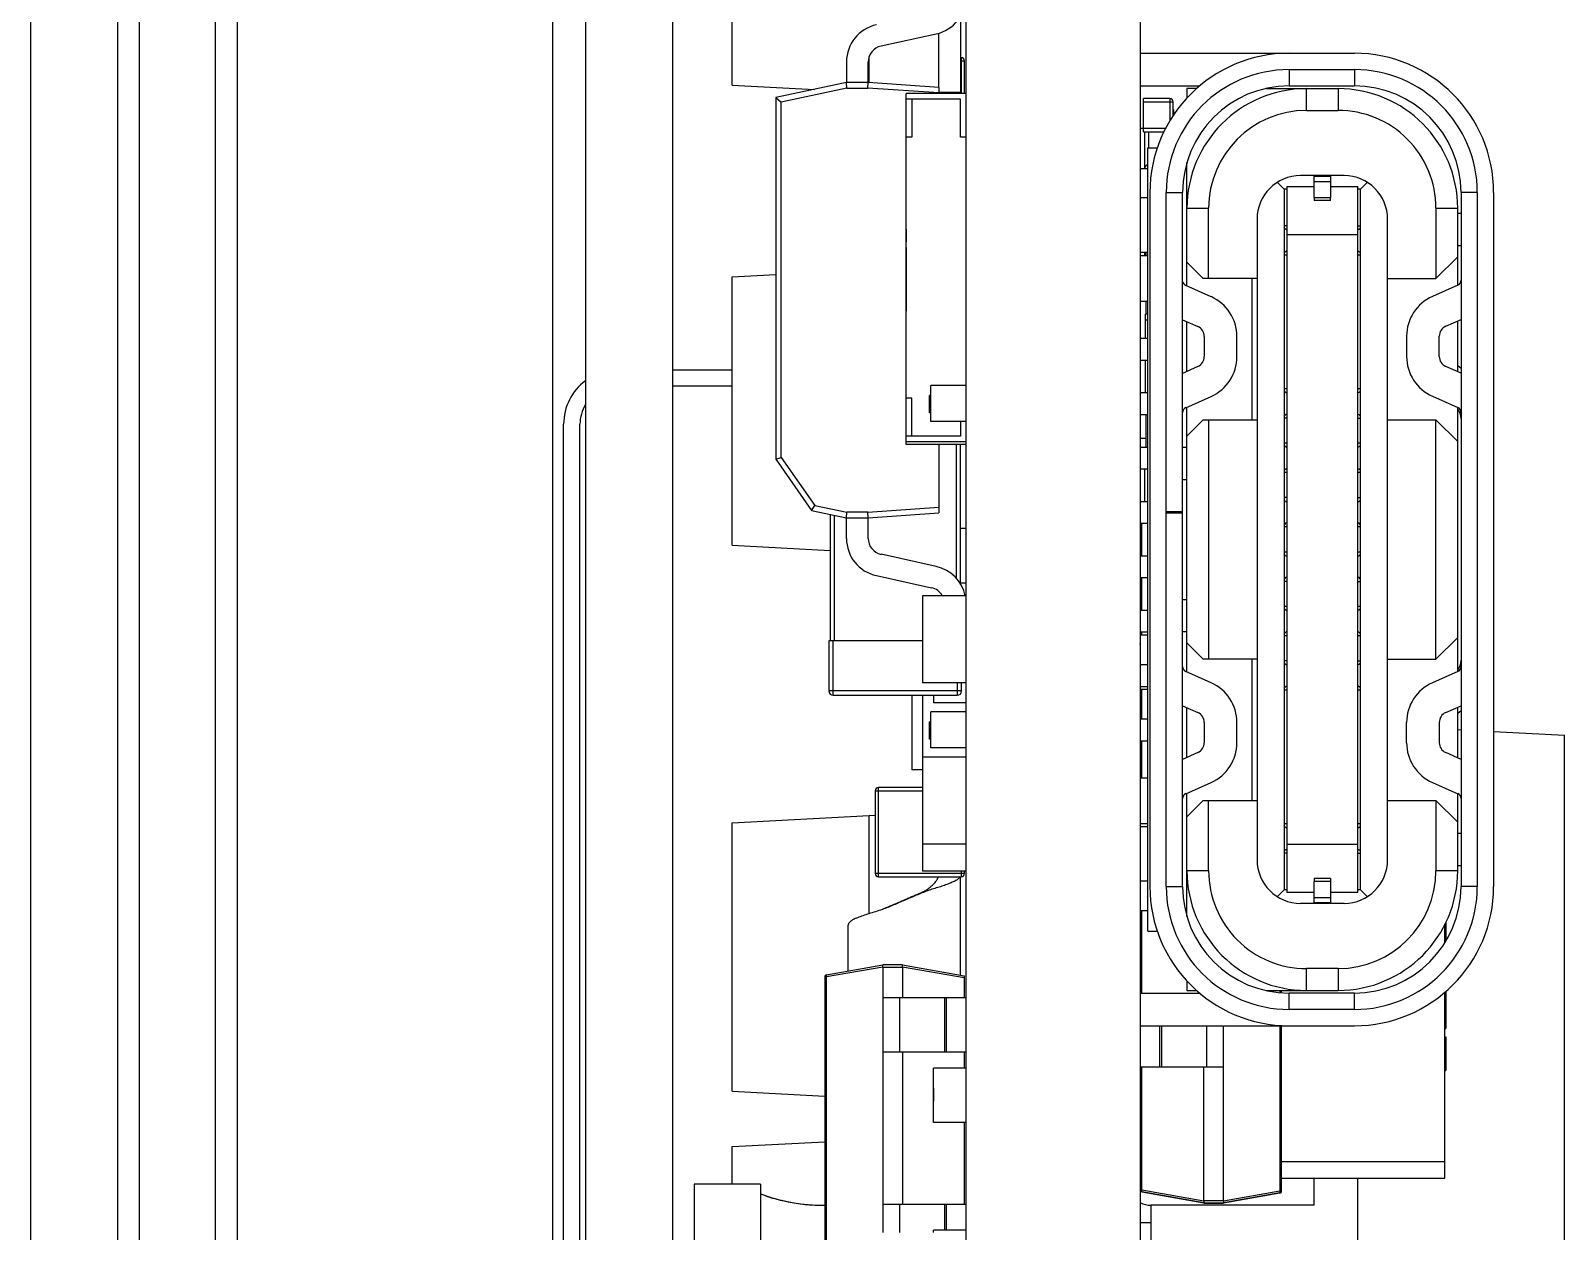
# Model space of a CAD drawing. Header units: inches. Extents: x -190 to 160, y -110 to 38.
# Drawn here: x -12.35 to 1.75, y -44.86 to -33.82 of the extents above; entities that cross this region are included whole.
import ezdxf

# ---------------------------------------------------------------- set-up
doc = ezdxf.new("R2010")
doc.units = ezdxf.units.IN
doc.header["$LTSCALE"] = 1.21
doc.header["$MEASUREMENT"] = 0
doc.layers.get('0').update_dxf_attribs({"linetype": 'CONTINUOUS'})
doc.layers.add('02___PRT_ALL_AXES', color=7, linetype='CONTINUOUS')

msp = doc.modelspace()

# ---------------------------------------------------------------- linework, layer by layer
at = {"color": 7, "linetype": 'Continuous'}
for p, q in [((-12.35, -75.487), (-12.35, -0.387)), ((-11.55, -75.487), (-11.55, -0.387)), ((-10.45, -71.937), (-10.45, -4.867)), ((-7.55, -71.937), (-7.55, -4.867)), ((-7.25, -4.897), (-7.25, -61.397)), ((-6.45, -4.897), (-6.45, -61.397)), ((-11.35, -71.579), (-11.35, -4.967)), ((-10.65, -69.767), (-10.65, -4.967)), ((-3.75, -61.006), (-3.75, -4.987)), ((-2.15, -4.987), (-2.15, -61.006)), ((-5.901, -34.32), (-5.901, -29.952)), ((-3.801, -33.687), (-3.801, -34.386)), ((-4.532, -33.96), (-4.025, -33.849)), ((-4.001, -34.342), (-4.001, -33.842)), ((-4.85, -34.107), (-4.85, -34.297)), ((-4.65, -34.297), (-4.65, -34.107)), ((-4.641, -34.298), (-4.641, -34.056)), ((-3.795, -34.066), (-3.801, -34.066)), ((-3.801, -34.096), (-3.765, -34.096)), ((-3.795, -34.066), (-3.795, -34.398)), ((-3.765, -34.398), (-3.765, -34.096)), ((-2.15, -34.027), (-0.18, -34.027)), ((-0.78, -34.177), (-0.78, -34.327)), ((-0.78, -34.177), (-0.18, -34.177)), ((-0.18, -34.177), (-0.18, -34.327)), ((-5.901, -34.32), (-5.145, -34.36)), ((-4.85, -34.297), (-5.5, -34.435)), ((-4.845, -34.347), (-5.45, -34.476)), ((-4.845, -34.347), (-4.85, -34.297)), ((-4.65, -34.297), (-4.85, -34.297)), ((-4.845, -34.347), (-4.652, -34.347)), ((-4.652, -34.347), (-4.65, -34.297)), ((-4, -34.392), (-4.652, -34.347)), ((-4, -34.342), (-4.65, -34.297)), ((-4.3, -37.623), (-4.3, -34.398)), ((-3.75, -34.398), (-4.3, -34.398)), ((-4, -34.342), (-4, -34.398)), ((-4, -34.386), (-3.801, -34.386)), ((-2.15, -34.327), (-1.603, -34.327)), ((-1.72, -34.352), (-1.72, -34.438)), ((-1.632, -34.352), (-1.72, -34.352)), ((-0.992, -34.352), (-0.33, -34.352)), ((-0.78, -34.327), (-0.18, -34.327)), ((-0.62, -34.552), (-0.62, -34.352)), ((-0.33, -34.352), (-0.33, -34.552)), ((-5.5, -34.435), (-5.5, -37.759)), ((-5.5, -34.435), (-5.45, -34.476)), ((-5.45, -37.743), (-5.45, -34.476)), ((-3.8, -34.448), (-4.3, -34.448)), ((-4.25, -34.448), (-4.25, -34.798)), ((-3.8, -34.798), (-3.8, -34.448)), ((-2.12, -34.748), (-2.12, -34.443)), ((-1.876, -34.443), (-2.12, -34.443)), ((-2.12, -34.474), (-1.845, -34.474)), ((-1.876, -34.443), (-1.876, -34.649)), ((-1.845, -34.605), (-1.845, -34.474)), ((-1.843, -34.545), (-1.845, -34.545)), ((-1.843, -34.547), (-1.845, -34.547)), ((-1.843, -34.555), (-1.845, -34.555)), ((-1.845, -34.564), (-1.843, -34.564)), ((-1.843, -34.545), (-1.843, -34.601)), ((-0.62, -34.552), (-0.33, -34.552)), ((-4.25, -34.798), (-4.3, -34.798)), ((-3.75, -34.798), (-3.8, -34.798)), ((-1.914, -34.718), (-2.15, -34.718)), ((-2.12, -34.748), (-1.928, -34.748)), ((-2.109, -34.748), (-2.109, -35.087)), ((-2.069, -34.897), (-2.069, -34.748)), ((-2.08, -42.097), (-2.08, -34.897)), ((-2.08, -34.897), (-1.992, -34.897)), ((-2.15, -35.087), (-2.08, -35.087)), ((-1.72, -36.166), (-1.72, -35.03)), ((-0.825, -35.277), (-0.888, -35.214)), ((-0.275, -35.152), (-0.675, -35.152)), ((-0.55, -35.352), (-0.55, -35.152)), ((-0.55, -35.157), (-0.4, -35.157)), ((-0.4, -35.208), (-0.55, -35.208)), ((-0.4, -35.152), (-0.4, -35.352)), ((-0.125, -35.277), (-0.062, -35.214)), ((-2.08, -35.357), (-2.15, -35.357)), ((-2.06, -35.307), (-2.06, -41.687)), ((-1.91, -41.687), (-1.91, -35.307)), ((-1.91, -35.307), (-1.76, -35.307)), ((-1.76, -41.687), (-1.76, -35.307)), ((-0.825, -35.277), (-0.825, -41.717)), ((-0.8, -35.277), (-0.825, -35.277)), ((-0.8, -35.252), (-0.8, -41.742)), ((-0.8, -35.252), (-0.55, -35.252)), ((-0.55, -35.353), (-0.55, -35.382)), ((-0.55, -35.353), (-0.4, -35.353)), ((-0.4, -35.382), (-0.55, -35.382)), ((-0.4, -35.252), (-0.15, -35.252)), ((-0.4, -35.382), (-0.4, -35.353)), ((-0.15, -41.742), (-0.15, -35.252)), ((-0.125, -35.277), (-0.15, -35.277)), ((-0.125, -41.717), (-0.125, -35.277)), ((0.95, -35.307), (0.8, -35.307)), ((0.8, -35.307), (0.8, -41.687)), ((0.95, -35.307), (0.95, -41.687)), ((1.1, -35.307), (1.1, -41.687)), ((-1.72, -35.452), (-1.52, -35.452)), ((-1.52, -36.097), (-1.52, -35.452)), ((0.57, -35.452), (0.77, -35.452)), ((0.57, -35.452), (0.57, -36.097)), ((0.77, -36.159), (0.77, -35.452)), ((0.77, -35.497), (0.8, -35.497)), ((-4.301, -35.643), (-4.301, -35.733)), ((-4.3, -35.643), (-4.301, -35.643)), ((-1.075, -35.552), (-1.075, -41.442)), ((-0.8, -35.612), (-0.825, -35.612)), ((-0.806, -35.647), (-0.8, -35.647)), ((-0.15, -35.612), (-0.125, -35.612)), ((-0.15, -35.647), (-0.144, -35.647)), ((0.125, -41.442), (0.125, -35.552)), ((-4.301, -35.71), (-4.3, -35.71)), ((-4.301, -35.733), (-4.3, -35.733)), ((-4.301, -35.734), (-4.301, -35.759)), ((-4.301, -35.736), (-4.3, -35.736)), ((-4.301, -35.759), (-4.3, -35.759)), ((-4.301, -35.813), (-4.301, -36.006)), ((-4.3, -35.813), (-4.301, -35.813)), ((-0.8, -35.694), (-0.15, -35.694)), ((0.8, -35.797), (0.77, -35.797)), ((-4.3, -35.818), (-4.301, -35.818)), ((-4.301, -35.903), (-4.3, -35.903)), ((-2.08, -35.857), (-2.15, -35.857)), ((-2.15, -35.887), (-2.08, -35.887)), ((-2.109, -35.857), (-2.109, -35.887)), ((-2.099, -35.857), (-2.099, -35.887)), ((-1.72, -35.947), (-1.57, -36.097)), ((-0.8, -35.882), (-0.825, -35.882)), ((-0.8, -35.847), (-0.806, -35.847)), ((-0.144, -35.847), (-0.15, -35.847)), ((-0.125, -35.882), (-0.15, -35.882)), ((0.57, -36.097), (0.77, -35.897)), ((-5.901, -36.082), (-5.5, -36.061)), ((-5.901, -38.55), (-5.901, -36.082)), ((-4.301, -35.981), (-4.3, -35.981)), ((-4.301, -35.981), (-4.3, -35.981)), ((-4.301, -36.006), (-4.3, -36.006)), ((-4.301, -36.006), (-4.3, -36.006)), ((-4.301, -36.01), (-4.301, -36.205)), ((-4.301, -36.01), (-4.3, -36.01)), ((-4.301, -36.095), (-4.3, -36.095)), ((-4.301, -36.179), (-4.3, -36.179)), ((-4.301, -36.205), (-4.3, -36.205)), ((-4.301, -36.206), (-4.301, -36.399)), ((-4.301, -36.206), (-4.3, -36.206)), ((-1.498, -36.265), (-1.73, -36.161)), ((-1.075, -36.097), (-1.57, -36.097)), ((-1.12, -37.397), (-1.12, -36.097)), ((0.125, -36.097), (0.57, -36.097)), ((0.77, -36.159), (0.537, -36.263)), ((-4.301, -36.296), (-4.3, -36.296)), ((-4.301, -36.368), (-4.3, -36.368)), ((-4.301, -36.374), (-4.3, -36.374)), ((-2.15, -36.307), (-2.08, -36.307)), ((-2.099, -36.307), (-2.099, -36.426)), ((-4.301, -36.394), (-4.3, -36.394)), ((-4.301, -36.399), (-4.3, -36.399)), ((-2.1, -36.647), (-2.1, -36.426)), ((-2.08, -36.426), (-2.1, -36.426)), ((-2.1, -36.476), (-2.08, -36.476)), ((-1.76, -36.476), (-1.619, -36.539)), ((-1.72, -36.952), (-1.72, -36.494)), ((0.659, -36.537), (0.8, -36.474)), ((0.77, -36.954), (0.77, -36.488)), ((-2.15, -36.647), (-2.08, -36.647)), ((-1.56, -36.63), (-1.56, -36.816)), ((-1.26, -36.816), (-1.26, -36.63)), ((0.3, -36.628), (0.3, -36.814)), ((0.6, -36.814), (0.6, -36.628)), ((-6.45, -36.937), (-5.901, -36.937)), ((-2.15, -36.847), (-2.08, -36.847)), ((-2.1, -37.147), (-2.1, -36.847)), ((-1.619, -36.907), (-1.76, -36.97)), ((0.8, -36.968), (0.659, -36.905)), ((0.8, -36.925), (0.77, -36.9)), ((-4.075, -37.412), (-4.075, -37.082)), ((-3.75, -37.082), (-4.075, -37.082)), ((-5.901, -37.087), (-6.45, -37.087)), ((-4.25, -37.198), (-4.3, -37.198)), ((-4.25, -37.548), (-4.25, -37.198)), ((-4.085, -37.331), (-4.085, -37.173)), ((-4.075, -37.173), (-4.085, -37.173)), ((-2.15, -37.147), (-2.08, -37.147)), ((-1.73, -37.285), (-1.498, -37.181)), ((-0.8, -37.112), (-0.825, -37.112)), ((-0.806, -37.147), (-0.8, -37.147)), ((-0.125, -37.112), (-0.15, -37.112)), ((-0.15, -37.147), (-0.144, -37.147)), ((0.537, -37.179), (0.77, -37.283)), ((-4.075, -37.252), (-4.085, -37.252)), ((-4.075, -37.331), (-4.085, -37.331)), ((-2.15, -37.347), (-2.08, -37.347)), ((-2.099, -37.347), (-2.099, -37.647)), ((-1.72, -39.715), (-1.72, -37.28)), ((-0.8, -37.347), (-0.806, -37.347)), ((-0.144, -37.347), (-0.15, -37.347)), ((0.77, -39.71), (0.77, -37.283)), ((0.776, -37.287), (0.77, -37.287)), ((-7.45, -71.687), (-7.45, -37.437)), ((-7.3, -55.169), (-7.3, -37.437)), ((-3.75, -37.412), (-4.075, -37.412)), ((-3.8, -37.412), (-3.8, -37.548)), ((-1.57, -37.397), (-1.72, -37.547)), ((-1.57, -37.397), (-1.075, -37.397)), ((-1.52, -37.397), (-1.52, -39.597)), ((-0.8, -37.382), (-0.825, -37.382)), ((-0.15, -37.382), (-0.125, -37.382)), ((0.125, -37.397), (0.57, -37.397)), ((0.77, -37.597), (0.57, -37.397)), ((0.57, -39.597), (0.57, -37.397)), ((-3.8, -37.548), (-4.3, -37.548)), ((-3.75, -37.598), (-4.3, -37.598)), ((-3.75, -37.623), (-4.3, -37.623)), ((-4, -37.623), (-4, -38.251)), ((-3.841, -37.623), (-3.841, -38.852)), ((-3.801, -38.907), (-3.801, -37.623)), ((-2.099, -37.568), (-2.15, -37.568)), ((-2.15, -37.647), (-2.08, -37.647)), ((-1.76, -37.647), (-1.72, -37.647)), ((-0.8, -37.612), (-0.825, -37.612)), ((-0.806, -37.647), (-0.8, -37.647)), ((-0.125, -37.612), (-0.15, -37.612)), ((-0.15, -37.647), (-0.144, -37.647)), ((-5.5, -37.759), (-5.45, -37.743)), ((-5.5, -37.759), (-5.171, -38.229)), ((-5.45, -37.743), (-5.141, -38.184)), ((-2.15, -37.847), (-2.08, -37.847)), ((-2.109, -37.847), (-2.109, -38.147)), ((-0.8, -37.882), (-0.825, -37.882)), ((-0.8, -37.847), (-0.806, -37.847)), ((-0.144, -37.847), (-0.15, -37.847)), ((-0.125, -37.882), (-0.15, -37.882)), ((-1.72, -37.947), (-1.76, -37.947)), ((-5.171, -38.229), (-5.141, -38.184)), ((-5.141, -38.184), (-4.845, -38.247)), ((-4.652, -38.247), (-4, -38.201)), ((-2.15, -38.147), (-2.08, -38.147)), ((-0.8, -38.112), (-0.825, -38.112)), ((-0.813, -38.147), (-0.825, -38.133)), ((-0.813, -38.147), (-0.8, -38.147)), ((-0.15, -38.112), (-0.125, -38.112)), ((-0.15, -38.147), (-0.137, -38.147)), ((-0.125, -38.133), (-0.137, -38.147)), ((-5.171, -38.229), (-4.85, -38.297)), ((-5.001, -38.265), (-5.001, -39.429)), ((-4.961, -39.429), (-4.961, -38.273)), ((-4.85, -38.297), (-4.845, -38.247)), ((-4.85, -38.487), (-4.85, -38.297)), ((-4.85, -38.297), (-4.65, -38.297)), ((-4.652, -38.247), (-4.845, -38.247)), ((-4.65, -38.297), (-4.652, -38.247)), ((-4.65, -38.297), (-4, -38.251)), ((-4.65, -38.487), (-4.65, -38.297)), ((-2.15, -38.347), (-2.08, -38.347)), ((-2.134, -38.647), (-2.134, -38.347)), ((-1.76, -38.242), (-1.91, -38.242)), ((-1.91, -38.252), (-1.76, -38.252)), ((-0.813, -38.347), (-0.825, -38.361)), ((-0.8, -38.347), (-0.813, -38.347)), ((-0.137, -38.347), (-0.15, -38.347)), ((-0.125, -38.361), (-0.137, -38.347)), ((-3.75, -38.397), (-3.801, -38.397)), ((-0.8, -38.382), (-0.825, -38.382)), ((-0.125, -38.382), (-0.15, -38.382)), ((-5.901, -38.55), (-5.001, -38.597)), ((-4.025, -38.745), (-4.532, -38.633)), ((-0.8, -38.612), (-0.825, -38.612)), ((-0.813, -38.647), (-0.825, -38.633)), ((-0.125, -38.612), (-0.15, -38.612)), ((-0.125, -38.633), (-0.137, -38.647)), ((-2.15, -38.647), (-2.08, -38.647)), ((-0.813, -38.647), (-0.8, -38.647)), ((-0.15, -38.647), (-0.137, -38.647)), ((-4.575, -38.829), (-4.068, -38.94)), ((-3.75, -38.897), (-3.801, -38.897)), ((-2.15, -38.847), (-2.08, -38.847)), ((-2.134, -39.147), (-2.134, -38.847)), ((-0.813, -38.847), (-0.825, -38.861)), ((-0.8, -38.882), (-0.825, -38.882)), ((-0.8, -38.847), (-0.813, -38.847)), ((-0.137, -38.847), (-0.15, -38.847)), ((-0.15, -38.882), (-0.125, -38.882)), ((-0.125, -38.861), (-0.137, -38.847)), ((-4.15, -39.014), (-4.15, -39.814)), ((-3.75, -39.014), (-4.15, -39.014)), ((-1.76, -39.047), (-1.72, -39.047)), ((-2.15, -39.147), (-2.08, -39.147)), ((-0.8, -39.112), (-0.825, -39.112)), ((-0.806, -39.147), (-0.8, -39.147)), ((-0.125, -39.112), (-0.15, -39.112)), ((-0.15, -39.147), (-0.144, -39.147)), ((-5.011, -39.429), (-5.011, -39.889)), ((-4.151, -39.429), (-5.011, -39.429)), ((-4.971, -39.929), (-4.971, -39.429)), ((-4.151, -39.359), (-4.151, -39.509)), ((-4.151, -39.359), (-4.15, -39.359)), ((-4.151, -39.433), (-4.15, -39.433)), ((-2.15, -39.347), (-2.08, -39.347)), ((-2.15, -39.372), (-2.08, -39.372)), ((-2.134, -39.372), (-2.134, -39.347)), ((-1.72, -39.347), (-1.76, -39.347)), ((-1.72, -39.447), (-1.57, -39.597)), ((-0.8, -39.382), (-0.825, -39.382)), ((-0.8, -39.347), (-0.806, -39.347)), ((-0.144, -39.347), (-0.15, -39.347)), ((-0.125, -39.382), (-0.15, -39.382)), ((0.57, -39.597), (0.77, -39.397)), ((-4.151, -39.509), (-4.15, -39.509)), ((-1.075, -39.597), (-1.57, -39.597)), ((-1.12, -40.897), (-1.12, -39.597)), ((-0.8, -39.612), (-0.825, -39.612)), ((-0.15, -39.612), (-0.125, -39.612)), ((0.125, -39.597), (0.57, -39.597)), ((-2.15, -39.647), (-2.08, -39.647)), ((-1.498, -39.814), (-1.73, -39.71)), ((-0.806, -39.647), (-0.8, -39.647)), ((-0.15, -39.647), (-0.144, -39.647)), ((0.77, -39.71), (0.537, -39.814)), ((0.77, -39.707), (0.775, -39.707)), ((-3.791, -39.889), (-5.011, -39.889)), ((-3.75, -39.814), (-4.15, -39.814)), ((-3.831, -39.814), (-3.831, -39.929)), ((-3.791, -39.889), (-3.791, -39.814)), ((-2.15, -39.847), (-2.08, -39.847)), ((-2.15, -39.872), (-2.08, -39.872)), ((-2.134, -40.147), (-2.134, -39.872)), ((-0.8, -39.882), (-0.825, -39.882)), ((-0.8, -39.847), (-0.806, -39.847)), ((-0.144, -39.847), (-0.15, -39.847)), ((-0.125, -39.882), (-0.15, -39.882)), ((-4.971, -39.929), (-3.831, -39.929)), ((-4.25, -39.929), (-4.25, -40.614)), ((-4.05, -39.929), (-4.05, -39.997)), ((-3.75, -39.997), (-4.05, -39.997)), ((-1.76, -40.025), (-1.619, -40.088)), ((-1.72, -40.501), (-1.72, -40.043)), ((0.659, -40.088), (0.8, -40.025)), ((0.77, -40.505), (0.77, -40.039)), ((-4.085, -40.331), (-4.085, -40.173)), ((-4.075, -40.173), (-4.085, -40.173)), ((-4.075, -40.412), (-4.075, -40.082)), ((-3.75, -40.082), (-4.075, -40.082)), ((-2.15, -40.147), (-2.08, -40.147)), ((-1.56, -40.179), (-1.56, -40.365)), ((-1.26, -40.365), (-1.26, -40.179)), ((0.3, -40.365), (0.3, -40.179)), ((0.6, -40.179), (0.6, -40.365)), ((0.77, -40.094), (0.8, -40.069)), ((-4.075, -40.252), (-4.085, -40.252)), ((0.77, -40.245), (0.8, -40.246)), ((1.1, -40.262), (1.75, -40.296)), ((1.75, -46.745), (1.75, -40.296)), ((-4.075, -40.331), (-4.085, -40.331)), ((-3.75, -40.412), (-4.075, -40.412)), ((-2.15, -40.347), (-2.08, -40.347)), ((-2.134, -40.687), (-2.134, -40.347)), ((-1.619, -40.456), (-1.76, -40.519)), ((0.8, -40.519), (0.659, -40.456)), ((-3.75, -40.497), (-4.15, -40.497)), ((-4.15, -40.497), (-4.15, -41.547)), ((-4.15, -40.614), (-4.25, -40.614)), ((-2.15, -40.687), (-2.08, -40.687)), ((-1.73, -40.834), (-1.498, -40.73)), ((0.537, -40.73), (0.77, -40.834)), ((-4.585, -40.807), (-4.15, -40.807)), ((-4.585, -40.807), (-4.585, -41.567)), ((-4.15, -40.777), (-4.555, -40.777)), ((-4.555, -41.597), (-4.555, -40.777)), ((-4.151, -40.843), (-4.15, -40.843)), ((-4.151, -40.843), (-4.151, -40.993)), ((-1.72, -41.964), (-1.72, -40.829)), ((0.77, -41.542), (0.77, -40.834)), ((-4.151, -40.916), (-4.15, -40.916)), ((-4.151, -40.993), (-4.15, -40.993)), ((-1.57, -40.897), (-1.72, -41.047)), ((-1.57, -40.897), (-1.075, -40.897)), ((-1.52, -41.542), (-1.52, -40.897)), ((0.125, -40.897), (0.57, -40.897)), ((0.77, -41.097), (0.57, -40.897)), ((0.57, -40.897), (0.57, -41.542)), ((-5.901, -41.101), (-4.641, -41.035)), ((-5.901, -43.569), (-5.901, -41.101)), ((-4.585, -41.038), (-4.641, -41.035)), ((-4.641, -41.938), (-4.641, -41.035)), ((-4.151, -41.092), (-4.15, -41.092)), ((-4.151, -41.092), (-4.151, -41.242)), ((-4.151, -41.166), (-4.15, -41.166)), ((-2.15, -41.107), (-2.08, -41.107)), ((-2.08, -41.137), (-2.15, -41.137)), ((-0.8, -41.112), (-0.825, -41.112)), ((-0.806, -41.147), (-0.8, -41.147)), ((-0.125, -41.112), (-0.15, -41.112)), ((-0.15, -41.147), (-0.144, -41.147)), ((-4.151, -41.242), (-4.15, -41.242)), ((-3.75, -41.297), (-4.15, -41.297)), ((-0.15, -41.3), (-0.8, -41.3)), ((0.77, -41.197), (0.8, -41.197)), ((-0.8, -41.382), (-0.825, -41.382)), ((-0.8, -41.347), (-0.806, -41.347)), ((-0.144, -41.347), (-0.15, -41.347)), ((-0.15, -41.382), (-0.125, -41.382)), ((-3.765, -41.567), (-4.585, -41.567)), ((-3.75, -41.547), (-4.15, -41.547)), ((-3.795, -41.547), (-3.795, -41.597)), ((-3.765, -41.567), (-3.765, -41.547)), ((-1.52, -41.542), (-1.72, -41.542)), ((0.77, -41.542), (0.57, -41.542)), ((0.8, -41.497), (0.77, -41.497)), ((-4.555, -41.597), (-3.795, -41.597)), ((-3.801, -42.502), (-3.801, -41.597)), ((-2.08, -41.637), (-2.15, -41.637)), ((-1.91, -41.687), (-1.76, -41.687)), ((-0.888, -41.78), (-0.825, -41.717)), ((-0.8, -41.717), (-0.825, -41.717)), ((-0.4, -41.612), (-0.55, -41.612)), ((-0.55, -41.612), (-0.55, -41.641)), ((-0.4, -41.641), (-0.55, -41.641)), ((-0.55, -41.842), (-0.55, -41.642)), ((-0.4, -41.612), (-0.4, -41.842)), ((-0.125, -41.717), (-0.15, -41.717)), ((-0.125, -41.717), (-0.062, -41.78)), ((0.95, -41.687), (0.8, -41.687)), ((-0.55, -41.742), (-0.8, -41.742)), ((-0.275, -41.842), (-0.675, -41.842)), ((-0.55, -41.787), (-0.4, -41.787)), ((-0.4, -41.837), (-0.55, -41.837)), ((-0.15, -41.742), (-0.4, -41.742)), ((-2.15, -41.907), (-2.08, -41.907)), ((-2.134, -42.667), (-2.134, -41.907)), ((0.66, -42.012), (0.66, -42.184)), ((-4.838, -42.05), (-4.838, -42.464)), ((-2.08, -42.097), (-1.992, -42.097)), ((0.65, -42.203), (0.65, -42.033)), ((0.65, -42.104), (0.66, -42.104)), ((0.65, -42.141), (0.66, -42.141)), ((-5.034, -42.499), (-4.515, -42.407)), ((-4.515, -42.427), (-5.034, -42.518)), ((-4.335, -42.407), (-4.515, -42.407)), ((-4.515, -42.427), (-4.515, -42.407)), ((-4.515, -42.427), (-4.335, -42.427)), ((-4.515, -42.427), (-4.515, -44.867)), ((-4.335, -42.407), (-3.767, -42.508)), ((-4.335, -42.427), (-4.335, -42.407)), ((-3.767, -42.527), (-4.335, -42.427)), ((-4.335, -42.427), (-4.335, -42.707)), ((-5.05, -42.518), (-5.034, -42.518)), ((-5.05, -42.518), (-5.05, -45.296)), ((-5.034, -42.518), (-5.034, -42.499)), ((-5.034, -45.296), (-5.034, -42.518)), ((-3.767, -42.508), (-3.767, -42.527)), ((-3.767, -42.527), (-3.767, -42.707)), ((-1.72, -42.556), (-1.72, -42.642)), ((-0.33, -42.442), (-0.62, -42.442)), ((-0.62, -42.642), (-0.62, -42.442)), ((-0.33, -42.442), (-0.33, -42.642)), ((-4.515, -42.707), (-3.75, -42.707)), ((-4.36, -43.207), (-4.36, -42.707)), ((-3.947, -43.207), (-3.947, -42.707)), ((-3.93, -43.207), (-3.93, -42.707)), ((-2.15, -42.667), (-1.603, -42.667)), ((-1.72, -42.642), (-1.632, -42.642)), ((-0.992, -42.642), (-0.33, -42.642)), ((-0.867, -42.642), (-0.867, -42.663)), ((-0.85, -42.664), (-0.85, -42.642)), ((-0.18, -42.667), (-0.78, -42.667)), ((-0.78, -42.817), (-0.78, -42.667)), ((-0.18, -42.817), (-0.18, -42.667)), ((0.65, -44.368), (0.65, -42.66)), ((0.66, -42.65), (0.66, -42.993)), ((-0.18, -42.817), (-0.78, -42.817)), ((-2.15, -42.967), (-0.18, -42.967)), ((-1.97, -43.346), (-1.97, -42.967)), ((-1.953, -42.967), (-1.953, -43.346)), ((-1.54, -42.967), (-1.54, -43.346)), ((-1.385, -44.576), (-1.385, -42.967)), ((-0.867, -42.967), (-0.867, -44.485)), ((-0.85, -44.486), (-0.85, -42.967)), ((0.65, -42.938), (0.66, -42.938)), ((0.65, -42.943), (0.66, -42.943)), ((0.65, -42.993), (0.66, -42.993)), ((0.65, -43.07), (0.66, -43.07)), ((0.66, -43.07), (0.66, -43.378)), ((-4.515, -43.207), (-3.75, -43.207)), ((-4.335, -43.207), (-4.335, -44.607)), ((-3.767, -43.207), (-3.767, -43.356)), ((0.65, -43.166), (0.66, -43.166)), ((0.65, -43.28), (0.66, -43.28)), ((-3.75, -43.356), (-4.05, -43.356)), ((-4.05, -43.856), (-4.05, -43.356)), ((-2.15, -43.346), (-1.385, -43.346)), ((-2.134, -44.476), (-2.134, -43.346)), ((-1.565, -44.576), (-1.565, -43.346)), ((0.65, -43.378), (0.66, -43.378)), ((-5.901, -43.569), (-5.05, -43.614)), ((-4.051, -43.54), (-4.05, -43.54)), ((-4.051, -43.54), (-4.051, -43.66)), ((-4.051, -43.575), (-4.05, -43.575)), ((-4.051, -43.615), (-4.05, -43.615)), ((-4.05, -43.622), (-4.051, -43.622)), ((-4.051, -43.644), (-4.05, -43.644)), ((-4.051, -43.658), (-4.05, -43.658)), ((-4.051, -43.66), (-4.05, -43.66)), ((-3.75, -43.856), (-4.05, -43.856)), ((-3.767, -43.856), (-3.767, -44.607)), ((-5.901, -44.078), (-5.05, -44.033)), ((-5.901, -44.424), (-5.901, -44.078)), ((0.65, -44.218), (-0.85, -44.218)), ((-0.85, -44.368), (0.65, -44.368)), ((-0.55, -44.618), (-0.55, -44.368)), ((-0.15, -45.474), (-0.15, -44.368)), ((-5.64, -44.424), (-6.25, -44.424)), ((-6.25, -44.424), (-6.25, -49.599)), ((-5.64, -44.424), (-5.64, -46.992)), ((-2.134, -44.476), (-1.565, -44.576)), ((-2.134, -44.495), (-2.134, -44.476)), ((-1.565, -44.596), (-2.134, -44.495)), ((-1.565, -44.597), (-2.134, -44.497)), ((-1.385, -44.576), (-0.867, -44.485)), ((-0.867, -44.504), (-1.385, -44.596)), ((-0.867, -44.505), (-1.385, -44.597)), ((-0.85, -44.485), (-0.867, -44.485)), ((-0.867, -44.485), (-0.867, -44.504)), ((-0.85, -44.486), (-0.85, -44.486)), ((-4.515, -44.607), (-3.75, -44.607)), ((-4.36, -44.867), (-4.36, -44.607)), ((-3.947, -44.846), (-3.947, -44.607)), ((-3.93, -44.846), (-3.93, -44.607)), ((-0.55, -44.618), (-2.05, -44.618)), ((-2.05, -45.437), (-2.05, -44.618)), ((-1.385, -44.576), (-1.565, -44.576)), ((-1.565, -44.576), (-1.565, -44.596)), ((-1.565, -44.596), (-1.385, -44.596)), ((-1.565, -44.597), (-1.385, -44.597)), ((-1.385, -44.576), (-1.385, -44.596)), ((-2.05, -44.78), (-2.15, -44.78)), ((-3.75, -44.846), (-4.05, -44.846)), ((-4.05, -44.867), (-4.05, -44.846))]:
    msp.add_line(p, q, dxfattribs=at)
at = {"color": 40, "linetype": 'Continuous'}
for p, q in [((-5.491, -44.562), (-5.489, -44.562)), ((-5.489, -44.562), (-5.334, -44.596)), ((-5.334, -44.596), (-5.331, -44.597)), ((-5.172, -44.614), (-5.17, -44.614))]:
    msp.add_line(p, q, dxfattribs=at)
at = {"color": 7, "linetype": 'Continuous'}
for centre, radius, start, end in [((-4.1, -33.507), 0.35, 282.412, 360), ((-4.5, -34.107), 0.35, 102.412, 180), ((-4.5, -34.107), 0.15, 102.412, 180), ((-3.795, -34.096), 0.03, 360, 90), ((-0.78, -35.307), 1.28, 90, 180), ((-0.18, -35.307), 1.28, 0, 90), ((-0.78, -35.307), 1.13, 90, 180), ((-0.18, -35.307), 1.13, 0, 90), ((-5.763, -34.212), 1.97, 354.5984, 354.9344), ((-0.78, -35.307), 0.98, 90, 180), ((-0.62, -35.452), 1.1, 90, 180), ((-0.33, -35.452), 1.1, 0, 90), ((-0.18, -35.307), 0.98, 0, 90), ((-1.876, -34.474), 0.0305, 0, 90), ((-0.62, -35.452), 0.9, 90, 180), ((-0.33, -35.452), 0.9, 359.9999, 90), ((-2.069, -35.09), 0.04, 105.6959, 175.0442), ((-0.675, -35.552), 0.4, 90, 180), ((-0.275, -35.552), 0.4, 360, 90), ((-1.8, -35.732), 0.35, 205.8727, 206.2954), ((-1.71, -36.116), 0.05, 193.2054, 246.0375), ((0.75, -36.114), 0.05, 293.9625, 0), ((-1.66, -36.63), 0.4, 0, 66.0375), ((0.7, -36.628), 0.4, 113.9625, 180), ((-1.66, -36.63), 0.1, 0, 66.0375), ((0.7, -36.628), 0.1, 113.9625, 180), ((-1.66, -36.816), 0.1, 293.9625, 0), ((-1.66, -36.816), 0.4, 293.9625, 0), ((0.7, -36.814), 0.4, 180, 246.0375), ((0.7, -36.814), 0.1, 180, 246.0375), ((-6.95, -37.437), 0.5, 126.8985, 180), ((-6.95, -37.437), 0.35, 149.0786, 180), ((-1.71, -37.33), 0.05, 113.9625, 180), ((0.75, -37.328), 0.05, 0, 66.0375), ((0.65, -37.387), 0.15, 359.9753, 36.5137), ((-4.5, -38.487), 0.35, 180, 257.5879), ((-4.5, -38.487), 0.15, 180, 257.5879), ((-4.1, -39.087), 0.35, 12.0565, 77.5879), ((-4.1, -39.087), 0.15, 29.0809, 77.5879), ((-1.902, -39.387), 0.25, 183.4665, 185.9244), ((-1.902, -39.437), 0.25, 183.4665, 184.9029), ((0.65, -39.607), 0.15, 323.4852, 0.0023), ((-1.71, -39.665), 0.05, 180, 246.0375), ((0.75, -39.665), 0.05, 293.9625, 360), ((-4.971, -39.889), 0.04, 180, 270), ((-3.831, -39.889), 0.04, 270, 360), ((-1.66, -40.179), 0.4, 0, 66.0375), ((0.7, -40.179), 0.4, 113.9625, 180), ((-1.66, -40.179), 0.1, 0, 66.0375), ((0.7, -40.179), 0.1, 113.9625, 180), ((-1.66, -40.365), 0.1, 293.9625, 360), ((-1.66, -40.365), 0.4, 293.9625, 0), ((0.7, -40.365), 0.4, 180, 246.0375), ((0.7, -40.365), 0.1, 180, 246.0375), ((-4.555, -40.807), 0.03, 90, 180), ((-1.71, -40.879), 0.05, 113.9625, 180), ((0.75, -40.879), 0.05, 0, 66.0375), ((-0.675, -41.442), 0.4, 180, 270), ((-0.275, -41.442), 0.4, 270, 0), ((-4.555, -41.567), 0.03, 180, 270), ((-3.795, -41.567), 0.03, 270, 360), ((-0.62, -41.542), 1.1, 180, 270), ((-0.62, -41.542), 0.9, 179.9999, 270), ((-0.33, -41.542), 1.1, 270, 0), ((-0.33, -41.542), 0.9, 270, 0), ((-0.78, -41.687), 1.28, 180, 270), ((-0.78, -41.687), 1.13, 180, 270), ((-0.78, -41.687), 0.98, 180, 270), ((-0.18, -41.687), 1.28, 270, 0), ((-0.18, -41.687), 1.13, 270, 0), ((-0.18, -41.687), 0.98, 270, 0), ((-5.03, -42.518), 0.02, 100, 180), ((-5.09, -43.122), 1.494, 248.3996, 271.5356), ((-0.87, -44.485), 0.02, 280, 0), ((-0.87, -44.486), 0.02, 280, 0), ((-2.05, -44.418), 0.2, 239.9974, 270)]:
    msp.add_arc(centre, radius, start, end, dxfattribs=at)
at = {"color": 40, "linetype": 'Continuous'}
for centre, radius, start, end in [((-5.089, -43.12), 1.497, 248.4109, 254.4294), ((-5.089, -43.113), 1.503, 260.7281, 266.829), ((-5.09, -43.136), 1.481, 266.8932, 271.5488)]:
    msp.add_arc(centre, radius, start, end, dxfattribs=at)
at = {"color": 7, "linetype": 'Continuous'}
for centre, ratio, start_param, end_param in [((-0.395, -37.129), 0.175001, -0.379408, 0), ((-0.395, -37.365), 0.175, 0, 0.379408), ((-0.395, -39.629), 0.175001, -0.379408, 0), ((-0.395, -39.864), 0.175, 0, 0.379408)]:
    msp.add_ellipse(centre, major_axis=(0.27, 0), ratio=ratio, start_param=start_param, end_param=end_param, dxfattribs=at)
for points, knots in [([(-0.806, -35.647), (-0.809, -35.646), (-0.814, -35.643), (-0.821, -35.638), (-0.825, -35.633), (-0.825, -35.63)], [0, 0, 0, 0, 0.347756, 0.623556, 1, 1, 1, 1]), ([(-0.144, -35.647), (-0.141, -35.646), (-0.136, -35.643), (-0.129, -35.638), (-0.125, -35.633), (-0.125, -35.629)], [0, 0, 0, 0, 0.347754, 0.623571, 1, 1, 1, 1]), ([(-0.806, -35.847), (-0.809, -35.848), (-0.814, -35.851), (-0.821, -35.856), (-0.825, -35.861), (-0.825, -35.864)], [0, 0, 0, 0, 0.347712, 0.623552, 1, 1, 1, 1]), ([(-0.144, -35.847), (-0.141, -35.848), (-0.136, -35.851), (-0.129, -35.856), (-0.125, -35.861), (-0.125, -35.865)], [0, 0, 0, 0, 0.347798, 0.623575, 1, 1, 1, 1]), ([(-0.825, -37.129), (-0.825, -37.133), (-0.821, -37.138), (-0.814, -37.143), (-0.809, -37.146), (-0.806, -37.147)], [0, 0, 0, 0, 0.376431, 0.652213, 1, 1, 1, 1]), ([(-0.806, -37.347), (-0.809, -37.348), (-0.814, -37.351), (-0.821, -37.356), (-0.825, -37.361), (-0.825, -37.365)], [0, 0, 0, 0, 0.347787, 0.623569, 1, 1, 1, 1]), ([(-0.806, -37.647), (-0.809, -37.646), (-0.814, -37.643), (-0.821, -37.638), (-0.825, -37.633), (-0.825, -37.63)], [0, 0, 0, 0, 0.347757, 0.623556, 1, 1, 1, 1]), ([(-0.125, -37.63), (-0.125, -37.633), (-0.129, -37.638), (-0.136, -37.643), (-0.141, -37.646), (-0.144, -37.647)], [0, 0, 0, 0, 0.376431, 0.652221, 1, 1, 1, 1]), ([(-0.806, -37.847), (-0.809, -37.848), (-0.814, -37.851), (-0.821, -37.856), (-0.825, -37.861), (-0.825, -37.864)], [0, 0, 0, 0, 0.347712, 0.623552, 1, 1, 1, 1]), ([(-0.125, -37.864), (-0.125, -37.861), (-0.129, -37.856), (-0.136, -37.851), (-0.141, -37.848), (-0.144, -37.847)], [0, 0, 0, 0, 0.376436, 0.652266, 1, 1, 1, 1]), ([(-0.806, -39.147), (-0.809, -39.146), (-0.814, -39.143), (-0.821, -39.138), (-0.825, -39.133), (-0.825, -39.13)], [0, 0, 0, 0, 0.347757, 0.623556, 1, 1, 1, 1]), ([(-0.125, -39.13), (-0.125, -39.133), (-0.129, -39.138), (-0.136, -39.143), (-0.141, -39.146), (-0.144, -39.147)], [0, 0, 0, 0, 0.376431, 0.652221, 1, 1, 1, 1]), ([(-0.806, -39.347), (-0.809, -39.348), (-0.814, -39.351), (-0.821, -39.356), (-0.825, -39.361), (-0.825, -39.364)], [0, 0, 0, 0, 0.347712, 0.623552, 1, 1, 1, 1]), ([(-0.125, -39.364), (-0.125, -39.361), (-0.129, -39.356), (-0.136, -39.351), (-0.141, -39.348), (-0.144, -39.347)], [0, 0, 0, 0, 0.376436, 0.652267, 1, 1, 1, 1]), ([(-0.825, -39.629), (-0.825, -39.633), (-0.821, -39.638), (-0.814, -39.643), (-0.809, -39.646), (-0.806, -39.647)], [0, 0, 0, 0, 0.376431, 0.652213, 1, 1, 1, 1]), ([(-0.806, -39.847), (-0.809, -39.848), (-0.814, -39.851), (-0.821, -39.856), (-0.825, -39.861), (-0.825, -39.864)], [0, 0, 0, 0, 0.347787, 0.623569, 1, 1, 1, 1]), ([(-0.806, -41.147), (-0.809, -41.146), (-0.814, -41.143), (-0.821, -41.138), (-0.825, -41.133), (-0.825, -41.13)], [0, 0, 0, 0, 0.347757, 0.623556, 1, 1, 1, 1]), ([(-0.144, -41.147), (-0.141, -41.146), (-0.136, -41.143), (-0.129, -41.138), (-0.125, -41.133), (-0.125, -41.129)], [0, 0, 0, 0, 0.347754, 0.623571, 1, 1, 1, 1]), ([(-0.806, -41.347), (-0.809, -41.348), (-0.814, -41.351), (-0.821, -41.356), (-0.825, -41.361), (-0.825, -41.364)], [0, 0, 0, 0, 0.347711, 0.623552, 1, 1, 1, 1]), ([(-0.144, -41.347), (-0.141, -41.348), (-0.136, -41.351), (-0.129, -41.356), (-0.125, -41.361), (-0.125, -41.365)], [0, 0, 0, 0, 0.347798, 0.623575, 1, 1, 1, 1]), ([(-4.521, -41.898), (-4.498, -41.886), (-4.449, -41.865), (-4.376, -41.835), (-4.315, -41.809), (-4.266, -41.787), (-4.23, -41.772), (-4.193, -41.756), (-4.163, -41.743), (-4.139, -41.732), (-4.121, -41.723), (-4.107, -41.714), (-4.096, -41.706), (-4.086, -41.698), (-4.075, -41.687), (-4.06, -41.674), (-4.047, -41.662), (-4.035, -41.649), (-4.024, -41.636), (-4.015, -41.623), (-4.009, -41.609), (-4.006, -41.601), (-4.004, -41.597)], [0, 0, 0, 0, 0.129898, 0.259818, 0.389757, 0.45473, 0.519699, 0.584664, 0.64963, 0.682118, 0.714599, 0.747073, 0.763267, 0.779416, 0.811277, 0.84224, 0.87215, 0.900739, 0.927871, 0.954617, 0.979993, 1, 1, 1, 1]), ([(-3.805, -41.597), (-3.806, -41.6), (-3.809, -41.606), (-3.817, -41.614), (-3.827, -41.621), (-3.843, -41.632), (-3.87, -41.646), (-3.907, -41.661), (-3.951, -41.677), (-3.999, -41.693), (-4.051, -41.708), (-4.104, -41.725), (-4.156, -41.746), (-4.208, -41.768), (-4.26, -41.79), (-4.312, -41.812), (-4.364, -41.834), (-4.416, -41.857), (-4.468, -41.879), (-4.504, -41.892), (-4.521, -41.898)], [0, 0, 0, 0, 0.012572, 0.026244, 0.041703, 0.059477, 0.1031, 0.15561, 0.215114, 0.28068, 0.350307, 0.421828, 0.494086, 0.566304, 0.638549, 0.710851, 0.783131, 0.855416, 0.927697, 1, 1, 1, 1]), ([(-4.521, -41.898), (-4.542, -41.906), (-4.582, -41.919), (-4.642, -41.938), (-4.697, -41.955), (-4.739, -41.97), (-4.768, -41.982), (-4.791, -41.992), (-4.813, -42.006), (-4.831, -42.028), (-4.836, -42.043), (-4.838, -42.05)], [0, 0, 0, 0, 0.17852, 0.35301, 0.516592, 0.659396, 0.721604, 0.777224, 0.86749, 0.937546, 1, 1, 1, 1]), ([(-2.134, -44.497), (-2.134, -44.497), (-2.134, -44.496), (-2.134, -44.496), (-2.135, -44.495)], [0, 0, 0, 0, 0.169208, 1, 1, 1, 1]), ([(-0.866, -44.505), (-0.866, -44.505), (-0.866, -44.505), (-0.866, -44.505), (-0.867, -44.505)], [0, 0, 0, 0, 0.307187, 1, 1, 1, 1]), ([(-0.866, -44.504), (-0.866, -44.504), (-0.866, -44.504), (-0.866, -44.505), (-0.866, -44.505)], [0, 0, 0, 0, 0.286971, 1, 1, 1, 1]), ([(-1.565, -44.596), (-1.565, -44.596), (-1.565, -44.597), (-1.565, -44.597), (-1.565, -44.597), (-1.565, -44.597)], [0, 0, 0, 0, 0.737324, 0.93256, 1, 1, 1, 1]), ([(-1.385, -44.596), (-1.385, -44.596), (-1.385, -44.596), (-1.385, -44.597), (-1.385, -44.597)], [0, 0, 0, 0, 0.734833, 1, 1, 1, 1])]:
    msp.add_open_spline(points, degree=3, knots=knots, dxfattribs=at)
at = {"layer": '02___PRT_ALL_AXES', "color": 7, "linetype": 'Continuous'}
msp.add_line((-4.15, -39.929), (-4.15, -40.497), dxfattribs=at)

doc.saveas('drawing.dxf')
